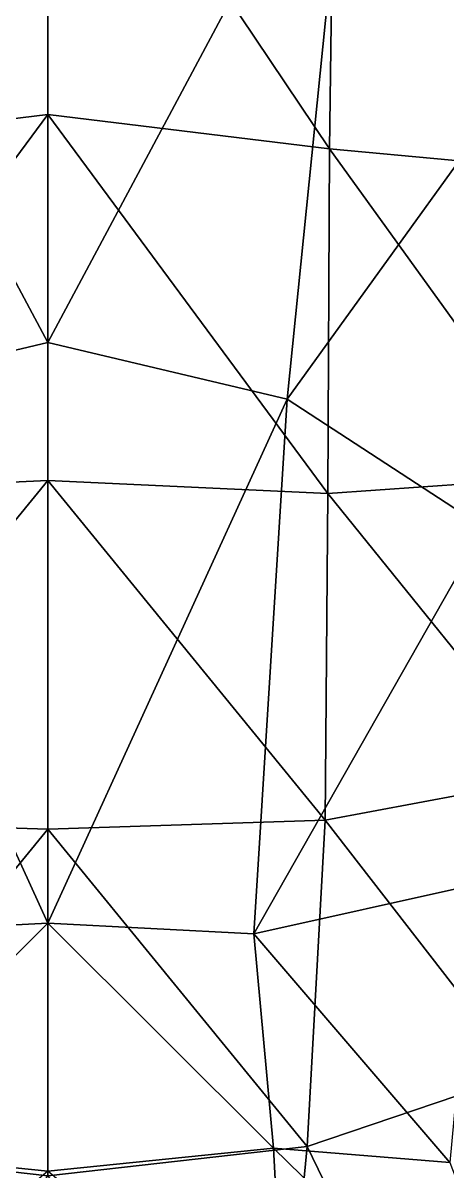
# Model space of a CAD drawing. Extents: x -1.1 to 1.1, y -4.3 to 7.3.
# Drawn here: x -0.013 to 0.213, y -1.842 to -1.23 of the extents above; entities that cross this region are included whole.
import ezdxf

# ---------------------------------------------------------------- set-up
doc = ezdxf.new("R2010")
doc.units = 0
doc.layers.add('T_REX$LWO', color=1, linetype='CONTINUOUS')

msp = doc.modelspace()

# ---------------------------------------------------------------- linework, layer by layer
at = {"layer": 'T_REX$LWO'}
for points in [[(-0.16108, -1.09917, 2.34164), (0, -1.04413, 2.30078), (0, -1.40067, 2.59428)], [(0, -1.04413, 2.30078), (0.16108, -1.09917, 2.34164), (0, -1.40067, 2.59428)], [(0, -1.07398, 3.90666), (-0.15262, -1.11062, 3.83577), (-0.15015, -1.29757, 3.8785)], [(0, -1.27934, 3.94636), (0, -1.07398, 3.90666), (-0.15015, -1.29757, 3.8785)], [(0, -1.07398, 3.90666), (0, -1.27934, 3.94636), (0.15015, -1.29757, 3.8785)], [(0.15262, -1.11062, 3.83577), (0, -1.07398, 3.90666), (0.15015, -1.29757, 3.8785)], [(-0.12754, -1.43092, 2.62483), (-0.16108, -1.09917, 2.34164), (0, -1.40067, 2.59428)], [(0.16108, -1.09917, 2.34164), (0.12754, -1.43092, 2.62483), (0, -1.40067, 2.59428)], [(0.16108, -1.09917, 2.34164), (0.27809, -1.2224, 2.45534), (0.12754, -1.43092, 2.62483)], [(0.15262, -1.11062, 3.83577), (0.15015, -1.29757, 3.8785), (0.28045, -1.30972, 3.75382)], [(0.28931, -1.14329, 3.71161), (0.15262, -1.11062, 3.83577), (0.28045, -1.30972, 3.75382)], [(0.27809, -1.2224, 2.45534), (0.23279, -1.49949, 2.70905), (0.12754, -1.43092, 2.62483)], [(0, -1.27934, 3.94636), (-0.15015, -1.29757, 3.8785), (-0.1493, -1.48119, 3.8879)], [(0, -1.47422, 3.95541), (0, -1.27934, 3.94636), (-0.1493, -1.48119, 3.8879)], [(0, -1.27934, 3.94636), (0, -1.47422, 3.95541), (0.1493, -1.48119, 3.8879)], [(0.15015, -1.29757, 3.8785), (0, -1.27934, 3.94636), (0.1493, -1.48119, 3.8879)], [(0.15015, -1.29757, 3.8785), (0.1493, -1.48119, 3.8879), (0.27622, -1.47238, 3.7635)], [(0.28045, -1.30972, 3.75382), (0.15015, -1.29757, 3.8785), (0.27622, -1.47238, 3.7635)], [(-0.12754, -1.43092, 2.62483), (0, -1.40067, 2.59428), (0, -1.7102, 2.77302)], [(0, -1.40067, 2.59428), (0.12754, -1.43092, 2.62483), (0, -1.7102, 2.77302)], [(-0.10973, -1.71593, 2.77376), (-0.12754, -1.43092, 2.62483), (0, -1.7102, 2.77302)], [(0.12754, -1.43092, 2.62483), (0.10973, -1.71593, 2.77376), (0, -1.7102, 2.77302)], [(0.12754, -1.43092, 2.62483), (0.23279, -1.49949, 2.70905), (0.10973, -1.71593, 2.77376)], [(0, -1.47422, 3.95541), (-0.1493, -1.48119, 3.8879), (-0.14788, -1.65519, 3.90018)], [(0, -1.66001, 3.96688), (0, -1.47422, 3.95541), (-0.14788, -1.65519, 3.90018)], [(0, -1.47422, 3.95541), (0, -1.66001, 3.96688), (0.14788, -1.65519, 3.90018)], [(0.1493, -1.48119, 3.8879), (0, -1.47422, 3.95541), (0.14788, -1.65519, 3.90018)], [(0.27622, -1.47238, 3.7635), (0.1493, -1.48119, 3.8879), (0.27125, -1.63219, 3.77281)], [(0.1493, -1.48119, 3.8879), (0.14788, -1.65519, 3.90018), (0.27125, -1.63219, 3.77281)], [(0.23279, -1.49949, 2.70905), (0.22794, -1.68955, 2.82758), (0.10973, -1.71593, 2.77376)], [(0.27125, -1.63219, 3.77281), (0.14788, -1.65519, 3.90018), (0.25265, -1.79046, 3.80314)], [(0, -1.66001, 3.96688), (-0.14788, -1.65519, 3.90018), (-0.13826, -1.82923, 3.92861)], [(0.14788, -1.65519, 3.90018), (0, -1.66001, 3.96688), (0.13826, -1.82923, 3.92861)], [(0.14788, -1.65519, 3.90018), (0.13826, -1.82923, 3.92861), (0.25265, -1.79046, 3.80314)], [(0, -1.8448, 3.99159), (0, -1.66001, 3.96688), (-0.13826, -1.82923, 3.92861)], [(0, -1.66001, 3.96688), (0, -1.8448, 3.99159), (0.13826, -1.82923, 3.92861)], [(0.10973, -1.71593, 2.77376), (0.22794, -1.68955, 2.82758), (0.21429, -1.83771, 2.97878)], [(0, -1.84235, 2.83708), (-0.12028, -1.83009, 2.85535), (0, -1.7102, 2.77302)], [(-0.10973, -1.71593, 2.77376), (0, -1.7102, 2.77302), (-0.12028, -1.83009, 2.85535)], [(0.12028, -1.83009, 2.85535), (0, -1.84235, 2.83708), (0, -1.7102, 2.77302)], [(0, -1.7102, 2.77302), (0.10973, -1.71593, 2.77376), (0.12028, -1.83009, 2.85535)], [(0.21429, -1.83771, 2.97878), (0.12028, -1.83009, 2.85535), (0.10973, -1.71593, 2.77376)], [(0.25265, -1.79046, 3.80314), (0.13826, -1.82923, 3.92861), (0.21718, -1.99177, 3.84652)], [(0, -1.8448, 3.99159), (-0.13826, -1.82923, 3.92861), (-0.11931, -2.02632, 3.96111)], [(-0.12028, -1.83009, 2.85535), (0, -1.84235, 2.83708), (-0.12664, -1.94966, 2.9657)], [(0.13826, -1.82923, 3.92861), (0, -1.8448, 3.99159), (0.11931, -2.02632, 3.96111)], [(0, -1.84235, 2.83708), (0.12028, -1.83009, 2.85535), (0.12664, -1.94966, 2.9657)], [(0.13826, -1.82923, 3.92861), (0.11931, -2.02632, 3.96111), (0.21718, -1.99177, 3.84652)], [(0.26532, -1.97153, 3.03626), (0.12664, -1.94966, 2.9657), (0.12028, -1.83009, 2.85535)], [(0.12028, -1.83009, 2.85535), (0.21429, -1.83771, 2.97878), (0.26532, -1.97153, 3.03626)]]:
    msp.add_3dface(points, dxfattribs=at)

doc.saveas('drawing.dxf')
